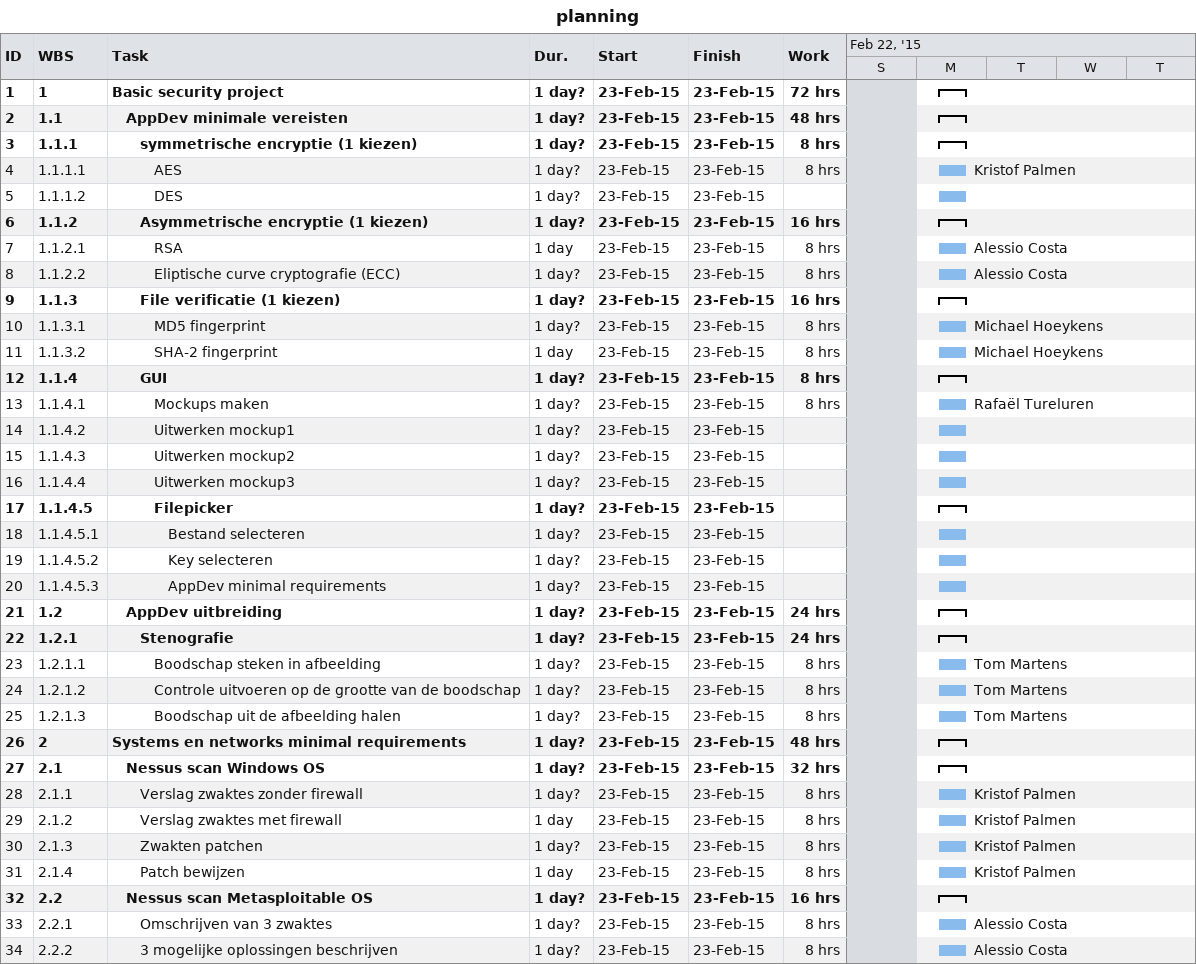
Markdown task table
planning

| ID | WBS | Task | Duration | Start | Finish | Resources | Work (h) |
|---|---|---|---|---|---|---|---|
| 1 | 1 | **Basic security project** | 1d? | 2015-02-23 | 2015-02-23 |  | 72 |
| 2 | 1.1 | **AppDev minimale vereisten** | 1d? | 2015-02-23 | 2015-02-23 |  | 48 |
| 3 | 1.1.1 | **symmetrische encryptie (1 kiezen)** | 1d? | 2015-02-23 | 2015-02-23 |  | 8 |
| 4 | 1.1.1.1 | AES | 1d? | 2015-02-23 | 2015-02-23 | Kristof Palmen | 8 |
| 5 | 1.1.1.2 | DES | 1d? | 2015-02-23 | 2015-02-23 |  |  |
| 6 | 1.1.2 | **Asymmetrische encryptie (1 kiezen)** | 1d? | 2015-02-23 | 2015-02-23 |  | 16 |
| 7 | 1.1.2.1 | RSA | 1d | 2015-02-23 | 2015-02-23 | Alessio Costa | 8 |
| 8 | 1.1.2.2 | Eliptische curve cryptografie (ECC) | 1d? | 2015-02-23 | 2015-02-23 | Alessio Costa | 8 |
| 9 | 1.1.3 | **File verificatie (1 kiezen)** | 1d? | 2015-02-23 | 2015-02-23 |  | 16 |
| 10 | 1.1.3.1 | MD5 fingerprint | 1d? | 2015-02-23 | 2015-02-23 | Michael Hoeykens | 8 |
| 11 | 1.1.3.2 | SHA-2 fingerprint | 1d | 2015-02-23 | 2015-02-23 | Michael Hoeykens | 8 |
| 12 | 1.1.4 | **GUI** | 1d? | 2015-02-23 | 2015-02-23 |  | 8 |
| 13 | 1.1.4.1 | Mockups maken | 1d? | 2015-02-23 | 2015-02-23 | Rafaël Tureluren | 8 |
| 14 | 1.1.4.2 | Uitwerken mockup1 | 1d? | 2015-02-23 | 2015-02-23 |  |  |
| 15 | 1.1.4.3 | Uitwerken mockup2 | 1d? | 2015-02-23 | 2015-02-23 |  |  |
| 16 | 1.1.4.4 | Uitwerken mockup3 | 1d? | 2015-02-23 | 2015-02-23 |  |  |
| 17 | 1.1.4.5 | **Filepicker** | 1d? | 2015-02-23 | 2015-02-23 |  |  |
| 18 | 1.1.4.5.1 | Bestand selecteren | 1d? | 2015-02-23 | 2015-02-23 |  |  |
| 19 | 1.1.4.5.2 | Key selecteren | 1d? | 2015-02-23 | 2015-02-23 |  |  |
| 20 | 1.1.4.5.3 | AppDev minimal requirements | 1d? | 2015-02-23 | 2015-02-23 |  |  |
| 21 | 1.2 | **AppDev uitbreiding** | 1d? | 2015-02-23 | 2015-02-23 |  | 24 |
| 22 | 1.2.1 | **Stenografie** | 1d? | 2015-02-23 | 2015-02-23 |  | 24 |
| 23 | 1.2.1.1 | Boodschap steken in afbeelding | 1d? | 2015-02-23 | 2015-02-23 | Tom Martens | 8 |
| 24 | 1.2.1.2 | Controle uitvoeren op de grootte van de boodschap | 1d? | 2015-02-23 | 2015-02-23 | Tom Martens | 8 |
| 25 | 1.2.1.3 | Boodschap uit de afbeelding halen | 1d? | 2015-02-23 | 2015-02-23 | Tom Martens | 8 |
| 26 | 2 | **Systems en networks minimal requirements** | 1d? | 2015-02-23 | 2015-02-23 |  | 48 |
| 27 | 2.1 | **Nessus scan Windows OS** | 1d? | 2015-02-23 | 2015-02-23 |  | 32 |
| 28 | 2.1.1 | Verslag zwaktes zonder firewall | 1d? | 2015-02-23 | 2015-02-23 | Kristof Palmen | 8 |
| 29 | 2.1.2 | Verslag zwaktes met firewall | 1d | 2015-02-23 | 2015-02-23 | Kristof Palmen | 8 |
| 30 | 2.1.3 | Zwakten patchen | 1d? | 2015-02-23 | 2015-02-23 | Kristof Palmen | 8 |
| 31 | 2.1.4 | Patch bewijzen | 1d | 2015-02-23 | 2015-02-23 | Kristof Palmen | 8 |
| 32 | 2.2 | **Nessus scan Metasploitable OS** | 1d? | 2015-02-23 | 2015-02-23 |  | 16 |
| 33 | 2.2.1 | Omschrijven van 3 zwaktes | 1d? | 2015-02-23 | 2015-02-23 | Alessio Costa | 8 |
| 34 | 2.2.2 | 3 mogelijke oplossingen beschrijven | 1d? | 2015-02-23 | 2015-02-23 | Alessio Costa | 8 |
